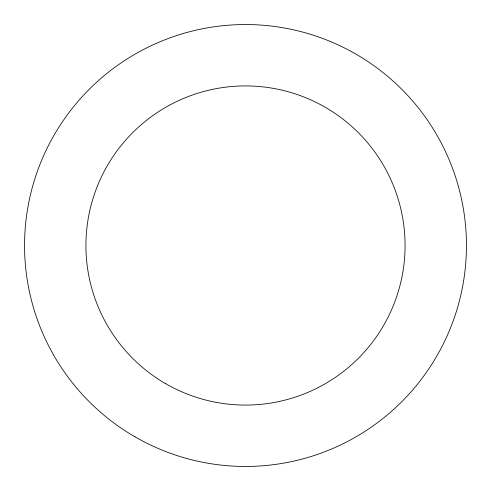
<?xml version="1.0" encoding="UTF-8"?>
<svg xmlns="http://www.w3.org/2000/svg" width="491" height="491" viewBox="0 0 491 491"><rect width="100%" height="100%" fill="white"/><g stroke="black" fill="none" stroke-linecap="round" stroke-linejoin="round"><path stroke-width="0.74" d="M165.713 383.698A159.575 159.575 0 0 0 405.075 245.5A159.575 159.575 0 0 0 165.713 107.302A159.575 159.575 0 0 0 165.713 383.698M135.025 436.849A220.95 220.95 0 0 0 466.45 245.5A220.95 220.95 0 0 0 135.025 54.151A220.95 220.95 0 0 0 135.025 436.849"/></g></svg>
